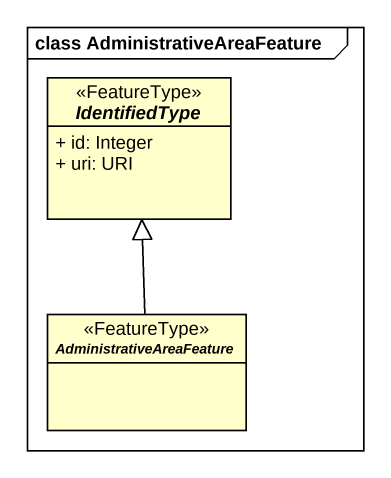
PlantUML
@startuml
mainframe class AdministrativeAreaFeature
hide circle
hide empty members
skinparam classAttributeIconSize 0
abstract class IdentifiedType <<FeatureType>> {
  + id: Integer
  + uri: URI
}
abstract class AdministrativeAreaFeature <<FeatureType>>
AdministrativeAreaFeature -up-|> IdentifiedType
@enduml
